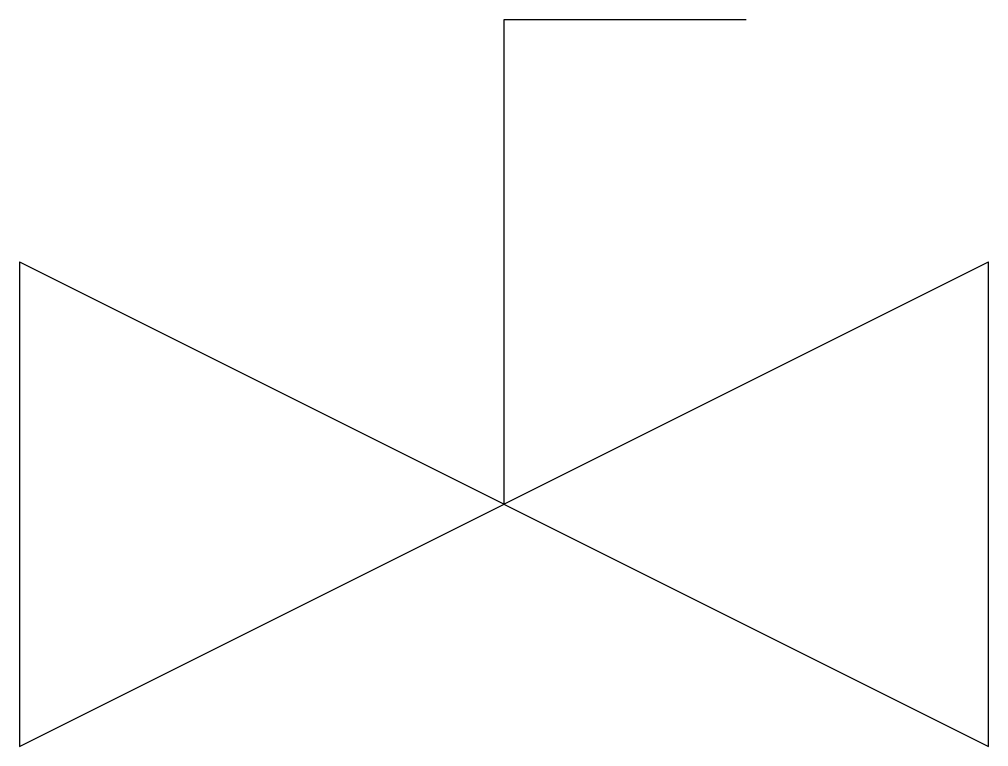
# Model space of a CAD drawing. Header units: millimetres. Extents: x -2 to 2, y -1 to 2.
import ezdxf

# ---------------------------------------------------------------- set-up
doc = ezdxf.new("R2010")
doc.units = ezdxf.units.MM
doc.header["$LTSCALE"] = 1000
doc.header["$PDMODE"] = 1
doc.header["$PDSIZE"] = 1

msp = doc.modelspace()

# ---------------------------------------------------------------- linework, layer by layer
for p, q in [((0, 0), (0, 2)), ((0, 2), (1, 2)), ((-2, -1), (2, 1)), ((-2, 1), (2, -1)), ((-2, 1), (-2, -1)), ((2, -1), (2, 1))]:
    msp.add_line(p, q)
for p in [(0, 2), (-2, 0), (2, 0)]:
    msp.add_point(p)

doc.saveas('drawing.dxf')
